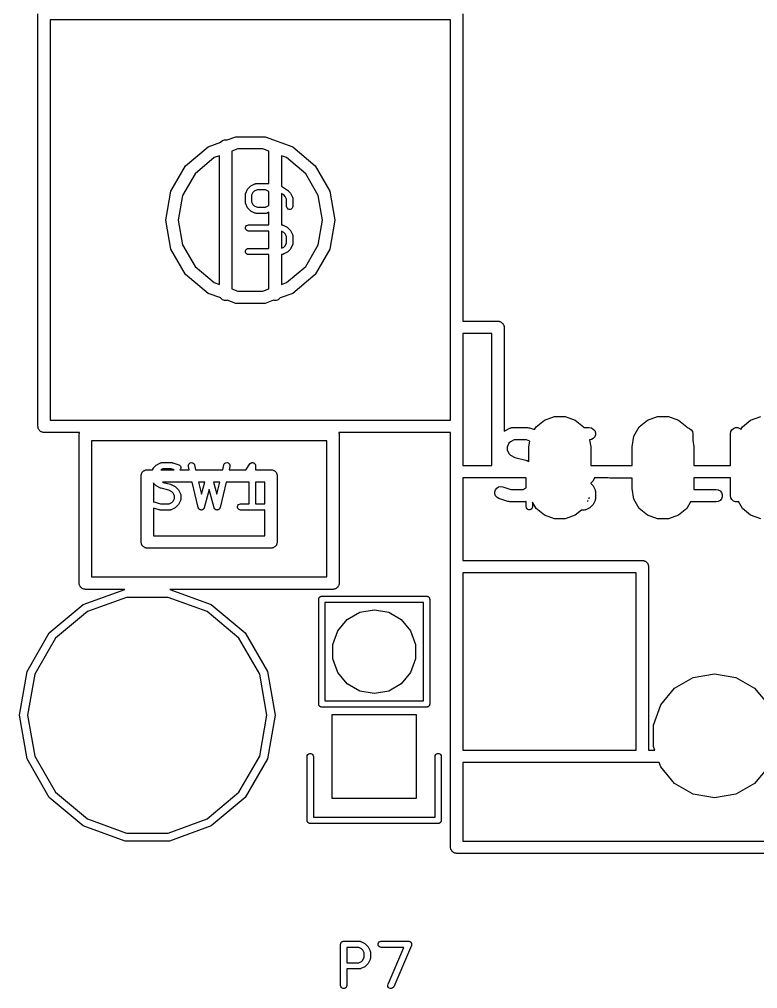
# Model space of a CAD drawing. Extents: x -2.2 to 89.1, y -78.6 to 9.2.
# Drawn here: x -0.1 to 17.79, y -78.63 to -55.14 of the extents above; entities that cross this region are included whole.
import ezdxf

# ---------------------------------------------------------------- set-up
doc = ezdxf.new("R2010")
doc.units = 0
doc.header["$MEASUREMENT"] = 0
doc.layers.add('BLACK', color=7, linetype='CONTINUOUS')

msp = doc.modelspace()

# ---------------------------------------------------------------- linework, layer by layer
at = {"layer": 'Black'}
for p, q in [((0.35, -65), (0.35, -55)), ((0.65, -55.15), (0.65, -64.85)), ((10.35, -55.15), (0.65, -55.15)), ((10.35, -62.6), (10.35, -55.15)), ((10.65, -55), (10.65, -62.45)), ((4.93731, -58.0564), (5.14402, -57.9811)), ((5.14402, -57.9811), (5.85598, -57.9811)), ((5.85598, -57.9811), (6.525, -58.2246)), ((3.92961, -58.6823), (4.475, -58.2246)), ((4.475, -58.2246), (4.7791, -58.114)), ((4.7791, -58.114), (4.78509, -58.1036)), ((4.78509, -58.1036), (4.825, -58.0701)), ((4.825, -58.0701), (4.87395, -58.0523)), ((4.87395, -58.0523), (4.92605, -58.0523)), ((4.92605, -58.0523), (4.93731, -58.0564)), ((6.525, -58.2246), (7.07039, -58.6823)), ((4.625, -58.4845), (4.15942, -58.8751)), ((4.75, -58.439), (4.625, -58.4845)), ((4.75, -61.561), (4.75, -58.439)), ((5.19612, -58.2766), (5.05, -58.3298)), ((5.05, -58.3298), (5.05, -61.6702)), ((5.80388, -58.2766), (5.19612, -58.2766)), ((5.95, -58.3298), (5.80388, -58.2766)), ((5.95, -59.1155), (5.95, -58.3298)), ((6.375, -58.4845), (6.25, -58.439)), ((6.25, -58.439), (6.25, -59.1731)), ((6.84058, -58.8751), (6.375, -58.4845)), ((3.57363, -59.2989), (3.92961, -58.6823)), ((7.07039, -58.6823), (7.42637, -59.2989)), ((4.15942, -58.8751), (3.85554, -59.4015)), ((7.14446, -59.4015), (6.84058, -58.8751)), ((5.44697, -59.2327), (5.49459, -59.1851)), ((5.49459, -59.1851), (5.50442, -59.1782)), ((5.50442, -59.1782), (5.51408, -59.171)), ((5.51408, -59.171), (5.60932, -59.1234)), ((5.60932, -59.1234), (5.61346, -59.1222)), ((5.61346, -59.1222), (5.6172, -59.12)), ((5.6172, -59.12), (5.62586, -59.1185)), ((5.62586, -59.1185), (5.63428, -59.116)), ((5.63428, -59.116), (5.6386, -59.1162)), ((5.6386, -59.1162), (5.64286, -59.1155)), ((5.64286, -59.1155), (5.95, -59.1155)), ((6.25, -59.1731), (6.25589, -59.1757)), ((6.25589, -59.1757), (6.39875, -59.2709)), ((3.45, -60), (3.57363, -59.2989)), ((3.85554, -59.4015), (3.75, -60)), ((5.37738, -59.381), (5.37813, -59.3767)), ((5.37738, -59.5714), (5.37738, -59.381)), ((5.37787, -59.3724), (5.38038, -59.364)), ((5.37813, -59.3767), (5.37787, -59.3724)), ((5.38038, -59.364), (5.3819, -59.3553)), ((5.3819, -59.3553), (5.38407, -59.3516)), ((5.38407, -59.3516), (5.3853, -59.3474)), ((5.3853, -59.3474), (5.43292, -59.2522)), ((5.43292, -59.2522), (5.44008, -59.2425)), ((5.44008, -59.2425), (5.44697, -59.2327)), ((5.56164, -59.3301), (5.52738, -59.3987)), ((5.52738, -59.3987), (5.52738, -59.5537)), ((5.59205, -59.2997), (5.56164, -59.3301)), ((5.66056, -59.2655), (5.59205, -59.2997)), ((5.86325, -59.2655), (5.66056, -59.2655)), ((5.93176, -59.2997), (5.86325, -59.2655)), ((5.95, -59.318), (5.93176, -59.2997)), ((5.95, -59.6344), (5.95, -59.318)), ((6.30936, -59.3916), (6.25, -59.352)), ((6.25, -59.352), (6.25, -60.1155)), ((6.34312, -59.4254), (6.30936, -59.3916)), ((6.37738, -59.4939), (6.34312, -59.4254)), ((6.39875, -59.2709), (6.40411, -59.2761)), ((6.40411, -59.2761), (6.41018, -59.2803)), ((6.41018, -59.2803), (6.45779, -59.3279)), ((6.45779, -59.3279), (6.46468, -59.3378)), ((6.46468, -59.3378), (6.47184, -59.3474)), ((6.47184, -59.3474), (6.51946, -59.4427)), ((7.25, -60), (7.14446, -59.4015)), ((7.42637, -59.2989), (7.55, -60)), ((5.37813, -59.5757), (5.37738, -59.5714)), ((5.37787, -59.58), (5.37813, -59.5757)), ((5.38038, -59.5884), (5.37787, -59.58)), ((5.3819, -59.5971), (5.38038, -59.5884)), ((5.38407, -59.6008), (5.3819, -59.5971)), ((5.3853, -59.605), (5.38407, -59.6008)), ((5.43292, -59.7002), (5.3853, -59.605)), ((5.52738, -59.5537), (5.56164, -59.6222)), ((5.56164, -59.6222), (5.59205, -59.6526)), ((5.59205, -59.6526), (5.66056, -59.6869)), ((5.86325, -59.6869), (5.93176, -59.6526)), ((5.93176, -59.6526), (5.95, -59.6344)), ((6.37738, -59.6667), (6.37738, -59.4939)), ((6.3819, -59.6923), (6.37738, -59.6667)), ((6.51946, -59.4427), (6.52069, -59.4468)), ((6.52069, -59.4468), (6.52286, -59.4505)), ((6.52286, -59.4505), (6.52438, -59.4592)), ((6.52738, -59.6667), (6.52286, -59.6923)), ((6.52438, -59.4592), (6.52689, -59.4676)), ((6.52689, -59.4676), (6.52663, -59.4719)), ((6.52663, -59.4719), (6.52738, -59.4762)), ((6.52738, -59.4762), (6.52738, -59.6667)), ((5.44008, -59.7099), (5.43292, -59.7002)), ((5.44697, -59.7197), (5.44008, -59.7099)), ((5.49459, -59.7673), (5.44697, -59.7197)), ((5.50442, -59.7742), (5.49459, -59.7673)), ((5.51408, -59.7814), (5.50442, -59.7742)), ((5.60932, -59.829), (5.51408, -59.7814)), ((5.61346, -59.8302), (5.60932, -59.829)), ((5.6172, -59.8324), (5.61346, -59.8302)), ((5.62586, -59.8339), (5.6172, -59.8324)), ((5.63428, -59.8364), (5.62586, -59.8339)), ((5.6386, -59.8362), (5.63428, -59.8364)), ((5.64286, -59.8369), (5.6386, -59.8362)), ((5.88095, -59.8369), (5.64286, -59.8369)), ((5.66056, -59.6869), (5.86325, -59.6869)), ((5.88521, -59.8362), (5.88095, -59.8369)), ((5.88953, -59.8364), (5.88521, -59.8362)), ((5.89795, -59.8339), (5.88953, -59.8364)), ((5.9066, -59.8324), (5.89795, -59.8339)), ((5.91035, -59.8302), (5.9066, -59.8324)), ((5.91449, -59.829), (5.91035, -59.8302)), ((5.95, -59.8112), (5.91449, -59.829)), ((5.95, -60.1155), (5.95, -59.8112)), ((6.39493, -59.7149), (6.3819, -59.6923)), ((6.41488, -59.7316), (6.39493, -59.7149)), ((6.43936, -59.7405), (6.41488, -59.7316)), ((6.4654, -59.7405), (6.43936, -59.7405)), ((6.48988, -59.7316), (6.4654, -59.7405)), ((6.50983, -59.7149), (6.48988, -59.7316)), ((6.52286, -59.6923), (6.50983, -59.7149)), ((3.57363, -60.7011), (3.45, -60)), ((3.75, -60), (3.85554, -60.5985)), ((5.38743, -60.153), (5.40417, -60.133)), ((5.40417, -60.133), (5.42673, -60.12)), ((5.42673, -60.12), (5.45238, -60.1155)), ((5.45238, -60.1155), (5.95, -60.1155)), ((6.25, -60.1155), (6.2619, -60.1155)), ((6.2619, -60.1155), (6.26616, -60.1162)), ((6.26616, -60.1162), (6.27048, -60.116)), ((6.27048, -60.116), (6.2789, -60.1185)), ((6.2789, -60.1185), (6.28756, -60.12)), ((6.28756, -60.12), (6.2913, -60.1222)), ((6.2913, -60.1222), (6.29545, -60.1234)), ((6.29545, -60.1234), (6.39068, -60.171)), ((7.14446, -60.5985), (7.25, -60)), ((7.55, -60), (7.42637, -60.7011)), ((5.37852, -60.1775), (5.38743, -60.153)), ((5.37852, -60.2035), (5.37852, -60.1775)), ((5.38743, -60.228), (5.37852, -60.2035)), ((5.40417, -60.2479), (5.38743, -60.228)), ((5.42673, -60.261), (5.40417, -60.2479)), ((5.45238, -60.2655), (5.42673, -60.261)), ((5.95, -60.2655), (5.45238, -60.2655)), ((5.95, -60.6869), (5.95, -60.2655)), ((6.31272, -60.2997), (6.25, -60.2684)), ((6.25, -60.2684), (6.25, -60.684)), ((6.34312, -60.3301), (6.31272, -60.2997)), ((6.37738, -60.3987), (6.34312, -60.3301)), ((6.39068, -60.171), (6.40034, -60.1782)), ((6.40034, -60.1782), (6.41018, -60.1851)), ((6.41018, -60.1851), (6.45779, -60.2327)), ((6.45779, -60.2327), (6.46468, -60.2425)), ((6.46468, -60.2425), (6.47184, -60.2522)), ((6.47184, -60.2522), (6.51946, -60.3474)), ((6.51946, -60.3474), (6.5207, -60.3516)), ((6.5207, -60.3516), (6.52286, -60.3553)), ((6.52286, -60.3553), (6.52438, -60.364)), ((6.52438, -60.364), (6.52689, -60.3724)), ((6.52689, -60.3724), (6.52663, -60.3767)), ((3.85554, -60.5985), (4.15942, -61.1249)), ((6.34312, -60.6222), (6.37738, -60.5537)), ((6.37738, -60.5537), (6.37738, -60.3987)), ((6.51946, -60.605), (6.47184, -60.7002)), ((6.5207, -60.6008), (6.51946, -60.605)), ((6.52286, -60.5971), (6.5207, -60.6008)), ((6.52438, -60.5884), (6.52286, -60.5971)), ((6.52689, -60.58), (6.52438, -60.5884)), ((6.52663, -60.3767), (6.52738, -60.381)), ((6.52738, -60.5714), (6.52663, -60.5757)), ((6.52663, -60.5757), (6.52689, -60.58)), ((6.52738, -60.381), (6.52738, -60.5714)), ((6.84058, -61.1249), (7.14446, -60.5985)), ((3.92961, -61.3177), (3.57363, -60.7011)), ((5.37852, -60.7489), (5.38743, -60.7244)), ((5.37852, -60.7749), (5.37852, -60.7489)), ((5.38743, -60.7994), (5.37852, -60.7749)), ((5.38743, -60.7244), (5.40417, -60.7045)), ((5.40417, -60.8194), (5.38743, -60.7994)), ((5.40417, -60.7045), (5.42673, -60.6914)), ((5.42673, -60.8324), (5.40417, -60.8194)), ((5.42673, -60.6914), (5.45238, -60.6869)), ((5.45238, -60.8369), (5.42673, -60.8324)), ((5.45238, -60.6869), (5.95, -60.6869)), ((5.95, -60.8369), (5.45238, -60.8369)), ((5.95, -61.6702), (5.95, -60.8369)), ((6.25, -60.684), (6.31272, -60.6526)), ((6.2619, -60.8369), (6.25, -60.8369)), ((6.25, -60.8369), (6.25, -61.561)), ((6.26616, -60.8362), (6.2619, -60.8369)), ((6.27048, -60.8364), (6.26616, -60.8362)), ((6.2789, -60.8339), (6.27048, -60.8364)), ((6.28756, -60.8324), (6.2789, -60.8339)), ((6.2913, -60.8302), (6.28756, -60.8324)), ((6.29545, -60.829), (6.2913, -60.8302)), ((6.39068, -60.7814), (6.29545, -60.829)), ((6.31272, -60.6526), (6.34312, -60.6222)), ((6.40034, -60.7742), (6.39068, -60.7814)), ((6.41018, -60.7673), (6.40034, -60.7742)), ((6.45779, -60.7197), (6.41018, -60.7673)), ((6.46468, -60.7099), (6.45779, -60.7197)), ((6.47184, -60.7002), (6.46468, -60.7099)), ((7.42637, -60.7011), (7.07039, -61.3177)), ((4.15942, -61.1249), (4.625, -61.5155)), ((6.375, -61.5155), (6.84058, -61.1249)), ((4.475, -61.7754), (3.92961, -61.3177)), ((4.625, -61.5155), (4.75, -61.561)), ((6.25, -61.561), (6.375, -61.5155)), ((7.07039, -61.3177), (6.525, -61.7754)), ((4.7791, -61.886), (4.475, -61.7754)), ((5.05, -61.6702), (5.19612, -61.7234)), ((5.19612, -61.7234), (5.80388, -61.7234)), ((5.80388, -61.7234), (5.95, -61.6702)), ((6.525, -61.7754), (6.2209, -61.886)), ((4.78509, -61.8964), (4.7791, -61.886)), ((4.825, -61.9299), (4.78509, -61.8964)), ((4.87395, -61.9477), (4.825, -61.9299)), ((4.92605, -61.9477), (4.87395, -61.9477)), ((4.93731, -61.9436), (4.92605, -61.9477)), ((5.14402, -62.0189), (4.93731, -61.9436)), ((6.06269, -61.9436), (5.85598, -62.0189)), ((6.07395, -61.9477), (6.06269, -61.9436)), ((6.12605, -61.9477), (6.07395, -61.9477)), ((6.175, -61.9299), (6.12605, -61.9477)), ((6.21491, -61.8964), (6.175, -61.9299)), ((6.2209, -61.886), (6.21491, -61.8964)), ((5.85598, -62.0189), (5.14402, -62.0189)), ((10.65, -62.45), (11.5, -62.45)), ((11.5, -62.45), (11.5129, -62.4523)), ((11.5129, -62.4523), (11.526, -62.4523)), ((11.526, -62.4523), (11.5384, -62.4568)), ((11.5384, -62.4568), (11.5513, -62.459)), ((11.5513, -62.459), (11.5627, -62.4656)), ((11.5627, -62.4656), (11.575, -62.4701)), ((11.575, -62.4701), (11.5851, -62.4785)), ((11.5851, -62.4785), (11.5964, -62.4851)), ((11.5964, -62.4851), (11.6049, -62.4951)), ((10.35, -64.85), (10.35, -62.6)), ((11.6049, -62.4951), (11.6149, -62.5036)), ((11.6149, -62.5036), (11.6215, -62.5149)), ((11.6215, -62.5149), (11.6299, -62.525)), ((11.6299, -62.525), (11.6344, -62.5373)), ((11.6344, -62.5373), (11.641, -62.5487)), ((11.641, -62.5487), (11.6432, -62.5616)), ((11.6432, -62.5616), (11.6477, -62.574)), ((11.6477, -62.574), (11.6477, -62.5871)), ((11.6477, -62.5871), (11.65, -62.6)), ((11.65, -62.6), (11.65, -65.1144)), ((10.65, -62.75), (10.65, -65.95)), ((11.35, -62.75), (10.65, -62.75)), ((11.35, -65.95), (11.35, -62.75)), ((12.625, -64.8457), (12.8698, -64.7566)), ((12.8698, -64.7566), (13.1302, -64.7566)), ((13.1302, -64.7566), (13.375, -64.8457)), ((15.125, -64.8457), (15.3698, -64.7566)), ((15.3698, -64.7566), (15.6302, -64.7566)), ((15.6302, -64.7566), (15.875, -64.8457)), ((17.625, -64.8457), (17.8698, -64.7566)), ((0.35228, -65.0129), (0.35, -65)), ((0.35228, -65.026), (0.35228, -65.0129)), ((0.35677, -65.0384), (0.35228, -65.026)), ((0.35905, -65.0513), (0.35677, -65.0384)), ((0.36561, -65.0627), (0.35905, -65.0513)), ((0.3701, -65.075), (0.36561, -65.0627)), ((0.65, -64.85), (10.35, -64.85)), ((11.65, -65.1144), (11.7901, -65.0444)), ((11.7901, -65.0444), (11.7983, -65.0419)), ((11.7983, -65.0419), (11.8058, -65.0376)), ((11.8058, -65.0376), (11.8232, -65.0346)), ((11.8232, -65.0346), (11.84, -65.0296)), ((11.84, -65.0296), (11.8486, -65.0301)), ((11.8486, -65.0301), (11.8571, -65.0286)), ((11.8571, -65.0286), (12.2143, -65.0286)), ((12.2143, -65.0286), (12.238, -65.0327)), ((12.238, -65.0327), (12.2617, -65.0363)), ((12.2617, -65.0363), (12.3878, -65.0783)), ((12.3878, -65.0783), (12.4255, -65.0131)), ((12.4255, -65.0131), (12.625, -64.8457)), ((13.375, -64.8457), (13.5745, -65.0131)), ((13.5745, -65.0131), (13.5834, -65.0286)), ((13.5834, -65.0286), (13.7143, -65.0286)), ((13.7143, -65.0286), (13.7656, -65.0376)), ((13.7656, -65.0376), (13.8107, -65.0637)), ((13.8107, -65.0637), (13.8442, -65.1036)), ((14.7952, -65.2387), (14.9255, -65.0131)), ((14.9255, -65.0131), (15.125, -64.8457)), ((15.875, -64.8457), (16.0745, -65.0131)), ((16.0745, -65.0131), (16.0848, -65.0309)), ((16.0848, -65.0309), (16.0975, -65.0309)), ((16.0975, -65.0309), (16.1464, -65.0487)), ((16.1464, -65.0487), (16.1863, -65.0822)), ((17.1708, -65.0822), (17.2107, -65.0487)), ((17.2107, -65.0487), (17.2597, -65.0309)), ((17.2597, -65.0309), (17.3118, -65.0309)), ((17.3118, -65.0309), (17.3607, -65.0487)), ((17.3607, -65.0487), (17.3905, -65.0737)), ((17.3905, -65.0737), (17.4255, -65.0131)), ((17.4255, -65.0131), (17.625, -64.8457)), ((0.37853, -65.0851), (0.3701, -65.075)), ((0.38509, -65.0964), (0.37853, -65.0851)), ((0.39515, -65.1049), (0.38509, -65.0964)), ((0.40358, -65.1149), (0.39515, -65.1049)), ((0.41495, -65.1215), (0.40358, -65.1149)), ((0.425, -65.1299), (0.41495, -65.1215)), ((0.43733, -65.1344), (0.425, -65.1299)), ((0.4487, -65.141), (0.43733, -65.1344)), ((0.46162, -65.1432), (0.4487, -65.141)), ((0.47395, -65.1477), (0.46162, -65.1432)), ((0.48707, -65.1477), (0.47395, -65.1477)), ((0.5, -65.15), (0.48707, -65.1477)), ((1.35882, -65.15), (0.5, -65.15)), ((1.35, -65.2), (1.35228, -65.1871)), ((1.35, -68.8), (1.35, -65.2)), ((1.35228, -65.174), (1.35677, -65.1616)), ((1.35228, -65.1871), (1.35228, -65.174)), ((1.35677, -65.1616), (1.35882, -65.15)), ((10.35, -65.15), (7.64118, -65.15)), ((7.64118, -65.15), (7.64323, -65.1616)), ((7.64323, -65.1616), (7.64772, -65.174)), ((7.64772, -65.174), (7.64772, -65.1871)), ((7.64772, -65.1871), (7.65, -65.2)), ((7.65, -65.2), (7.65, -68.8)), ((10.35, -75.2), (10.35, -65.15)), ((13.8107, -65.2935), (13.7656, -65.3195)), ((13.8442, -65.2536), (13.8107, -65.2935)), ((13.8442, -65.1036), (13.862, -65.1525)), ((13.862, -65.2046), (13.8442, -65.2536)), ((13.862, -65.1525), (13.862, -65.2046)), ((14.75, -65.4952), (14.7952, -65.2387)), ((16.1863, -65.0822), (16.2124, -65.1273)), ((16.2124, -65.1273), (16.2214, -65.1786)), ((16.2214, -65.1786), (16.2214, -65.3332)), ((17.1357, -65.1786), (17.1448, -65.1273)), ((17.1357, -65.95), (17.1357, -65.1786)), ((17.1448, -65.1273), (17.1708, -65.0822)), ((1.65, -65.35), (1.65, -68.65)), ((7.35, -65.35), (1.65, -65.35)), ((7.35, -68.65), (7.35, -65.35)), ((11.7661, -65.4103), (11.7214, -65.4997)), ((11.7214, -65.4997), (11.7214, -65.5717)), ((11.8031, -65.3733), (11.7661, -65.4103)), ((11.8926, -65.3286), (11.8031, -65.3733)), ((12.1899, -65.3286), (11.8926, -65.3286)), ((12.2744, -65.3567), (12.1899, -65.3286)), ((12.25, -65.4952), (12.2744, -65.3567)), ((12.25, -65.8502), (12.25, -65.4952)), ((13.7656, -65.3195), (13.7204, -65.3275)), ((13.7204, -65.3275), (13.75, -65.4952)), ((13.75, -65.4952), (13.75, -65.95)), ((14.75, -65.95), (14.75, -65.4952)), ((16.2214, -65.3332), (16.25, -65.4952)), ((16.25, -65.4952), (16.25, -65.95)), ((11.7214, -65.5717), (11.7661, -65.6611)), ((11.7661, -65.6611), (11.8031, -65.6982)), ((11.8031, -65.6982), (11.9095, -65.7513)), ((11.9095, -65.7513), (12.1792, -65.8188)), ((3.1472, -66.0141), (3.15437, -66.0044)), ((3.15437, -66.0044), (3.16125, -65.9946)), ((3.16125, -65.9946), (3.20887, -65.947)), ((3.20887, -65.947), (3.21871, -65.9401)), ((3.21871, -65.9401), (3.22836, -65.9329)), ((3.22836, -65.9329), (3.3236, -65.8853)), ((3.3236, -65.8853), (3.32775, -65.8841)), ((3.32775, -65.8841), (3.33149, -65.8819)), ((3.33149, -65.8819), (3.34015, -65.8804)), ((3.34015, -65.8804), (3.34857, -65.8779)), ((3.34857, -65.8779), (3.35288, -65.8781)), ((3.35288, -65.8781), (3.35714, -65.8774)), ((3.35714, -65.8774), (3.59524, -65.8774)), ((3.59524, -65.8774), (3.60708, -65.8795)), ((3.60708, -65.8795), (3.61896, -65.8812)), ((3.61896, -65.8812), (3.76181, -65.9288)), ((3.76181, -65.9288), (3.78472, -65.9413)), ((3.78472, -65.9413), (3.802, -65.9607)), ((3.802, -65.9607), (3.81157, -65.985)), ((3.81157, -65.985), (3.81228, -66.011)), ((3.99693, -65.9437), (4.00437, -65.9188)), ((3.99847, -65.9698), (3.99693, -65.9437)), ((4.01757, -66.05), (3.99847, -65.9698)), ((4.00437, -65.9188), (4.0199, -65.8979)), ((4.0199, -65.8979), (4.04165, -65.8835)), ((4.04165, -65.8835), (4.06699, -65.8775)), ((4.06699, -65.8775), (4.09286, -65.8805)), ((4.09286, -65.8805), (4.11615, -65.8922)), ((4.11615, -65.8922), (4.13405, -65.9111)), ((4.13405, -65.9111), (4.14439, -65.935)), ((4.14439, -65.935), (4.17177, -66.05)), ((4.82823, -66.05), (4.85561, -65.935)), ((4.85561, -65.935), (4.86595, -65.9111)), ((4.86595, -65.9111), (4.88385, -65.8922)), ((4.88385, -65.8922), (4.90714, -65.8805)), ((4.90714, -65.8805), (4.93301, -65.8775)), ((4.93301, -65.8775), (4.95835, -65.8835)), ((4.95835, -65.8835), (4.9801, -65.8979)), ((4.9801, -65.8979), (4.99563, -65.9188)), ((5.00153, -65.9698), (4.98243, -66.05)), ((4.99563, -65.9188), (5.00307, -65.9437)), ((5.00307, -65.9437), (5.00153, -65.9698)), ((5.3941, -66.0475), (5.48522, -65.9108)), ((5.48522, -65.9108), (5.48809, -65.9078)), ((5.48809, -65.9078), (5.49017, -65.9042)), ((5.49017, -65.9042), (5.49702, -65.8984)), ((5.49702, -65.8984), (5.50321, -65.8919)), ((5.50321, -65.8919), (5.50694, -65.8901)), ((5.50694, -65.8901), (5.51012, -65.8874)), ((5.51012, -65.8874), (5.51853, -65.8844)), ((5.51853, -65.8844), (5.52656, -65.8804)), ((5.52656, -65.8804), (5.53069, -65.8799)), ((5.53069, -65.8799), (5.53459, -65.8785)), ((5.53459, -65.8785), (5.54355, -65.8785)), ((5.54355, -65.8785), (5.55245, -65.8775)), ((5.55245, -65.8775), (5.55649, -65.8785)), ((5.55649, -65.8785), (5.56064, -65.8785)), ((5.56064, -65.8785), (5.56905, -65.8816)), ((5.56905, -65.8816), (5.57775, -65.8837)), ((5.57775, -65.8837), (5.58121, -65.886)), ((5.58121, -65.886), (5.58512, -65.8874)), ((5.58512, -65.8874), (5.59197, -65.8932)), ((5.59197, -65.8932), (5.59943, -65.8981)), ((5.59943, -65.8981), (5.60189, -65.9015)), ((5.60189, -65.9015), (5.60507, -65.9042)), ((5.60507, -65.9042), (5.60955, -65.9119)), ((5.60955, -65.9119), (5.61485, -65.9191)), ((5.61485, -65.9191), (5.61602, -65.9231)), ((5.61602, -65.9231), (5.6181, -65.9267)), ((5.6181, -65.9267), (5.61965, -65.9355)), ((5.61965, -65.9355), (5.62216, -65.9441)), ((5.62216, -65.9441), (5.6219, -65.9483)), ((5.6219, -65.9483), (5.62262, -65.9524)), ((5.62262, -65.9524), (5.62262, -66.05)), ((10.65, -65.95), (11.35, -65.95)), ((12.1792, -65.8188), (12.1942, -65.8254)), ((12.1942, -65.8254), (12.2099, -65.8301)), ((12.2099, -65.8301), (12.25, -65.8502)), ((13.75, -65.95), (14.75, -65.95)), ((16.25, -65.95), (17.1357, -65.95)), ((2.85, -66.2), (2.85228, -66.1871)), ((2.85, -67.8), (2.85, -66.2)), ((2.85228, -66.174), (2.85677, -66.1616)), ((2.85228, -66.1871), (2.85228, -66.174)), ((2.85677, -66.1616), (2.85905, -66.1487)), ((2.85905, -66.1487), (2.86561, -66.1373)), ((2.86561, -66.1373), (2.8701, -66.125)), ((2.8701, -66.125), (2.87853, -66.1149)), ((2.87853, -66.1149), (2.88509, -66.1036)), ((2.88509, -66.1036), (2.89515, -66.0951)), ((2.89515, -66.0951), (2.90358, -66.0851)), ((2.90358, -66.0851), (2.91495, -66.0785)), ((2.91495, -66.0785), (2.925, -66.0701)), ((2.925, -66.0701), (2.93733, -66.0656)), ((2.93733, -66.0656), (2.9487, -66.059)), ((2.9487, -66.059), (2.96162, -66.0568)), ((2.96162, -66.0568), (2.97395, -66.0523)), ((2.97395, -66.0523), (2.98707, -66.0523)), ((2.98707, -66.0523), (3, -66.05)), ((3, -66.05), (3.12924, -66.05)), ((3.12924, -66.05), (3.1472, -66.0141)), ((3.37485, -66.0274), (3.32961, -66.05)), ((3.32961, -66.05), (3.65092, -66.05)), ((3.58307, -66.0274), (3.37485, -66.0274)), ((3.65092, -66.05), (3.58307, -66.0274)), ((3.80405, -66.0357), (3.79271, -66.05)), ((3.79271, -66.05), (4.01757, -66.05)), ((3.81228, -66.011), (3.80405, -66.0357)), ((4.17177, -66.05), (4.82823, -66.05)), ((4.98243, -66.05), (5.39155, -66.05)), ((5.39155, -66.05), (5.3941, -66.0475)), ((5.62262, -66.05), (6, -66.05)), ((6, -66.05), (6.01293, -66.0523)), ((6.01293, -66.0523), (6.02605, -66.0523)), ((6.02605, -66.0523), (6.03838, -66.0568)), ((6.03838, -66.0568), (6.0513, -66.059)), ((6.0513, -66.059), (6.06267, -66.0656)), ((6.06267, -66.0656), (6.075, -66.0701)), ((6.075, -66.0701), (6.08505, -66.0785)), ((6.08505, -66.0785), (6.09642, -66.0851)), ((6.09642, -66.0851), (6.10485, -66.0951)), ((6.10485, -66.0951), (6.11491, -66.1036)), ((6.11491, -66.1036), (6.12147, -66.1149)), ((6.12147, -66.1149), (6.1299, -66.125)), ((6.1299, -66.125), (6.13439, -66.1373)), ((6.13439, -66.1373), (6.14095, -66.1487)), ((6.14095, -66.1487), (6.14323, -66.1616)), ((6.14323, -66.1616), (6.14772, -66.174)), ((6.14772, -66.174), (6.14772, -66.1871)), ((6.14772, -66.1871), (6.15, -66.2)), ((6.15, -66.2), (6.15, -67.8)), ((3.15437, -66.3765), (3.15, -66.3706)), ((3.15, -66.3706), (3.15, -66.8328)), ((3.16125, -66.3864), (3.15437, -66.3765)), ((3.20887, -66.434), (3.16125, -66.3864)), ((3.21871, -66.4409), (3.20887, -66.434)), ((3.22836, -66.448), (3.21871, -66.4409)), ((3.3236, -66.4957), (3.22836, -66.448)), ((4.089, -66.35), (3.36771, -66.35)), ((3.36771, -66.35), (3.38332, -66.3578)), ((3.38332, -66.3578), (3.56581, -66.4034)), ((3.56581, -66.4034), (3.5733, -66.4068)), ((3.5733, -66.4068), (3.58116, -66.4091)), ((3.58116, -66.4091), (3.6764, -66.4567)), ((3.6764, -66.4567), (3.68606, -66.4639)), ((3.68606, -66.4639), (3.69589, -66.4708)), ((3.69589, -66.4708), (3.74351, -66.5184)), ((4.23656, -66.9698), (4.089, -66.35)), ((4.2432, -66.35), (4.31364, -66.6459)), ((4.39254, -66.35), (4.2432, -66.35)), ((4.31364, -66.6459), (4.39254, -66.35)), ((4.60746, -66.35), (4.68636, -66.6459)), ((4.7568, -66.35), (4.60746, -66.35)), ((4.68636, -66.6459), (4.7568, -66.35)), ((4.911, -66.35), (4.76344, -66.9698)), ((5.47262, -66.35), (4.911, -66.35)), ((5.47262, -66.8774), (5.47262, -66.35)), ((5.62262, -66.35), (5.62262, -66.8774)), ((5.85, -66.35), (5.62262, -66.35)), ((5.85, -66.8803), (5.85, -66.35)), ((12.1869, -66.25), (10.65, -66.25)), ((10.65, -66.25), (10.65, -68.25)), ((11.4719, -66.4949), (11.5163, -66.4676)), ((11.5163, -66.4676), (11.5673, -66.4572)), ((11.5673, -66.4572), (11.6189, -66.4648)), ((11.6189, -66.4648), (11.8101, -66.5286)), ((12.1869, -66.4888), (12.1869, -66.25)), ((13.7911, -66.3387), (13.75, -66.3799)), ((13.75, -66.3799), (13.75, -66.382)), ((13.75, -66.382), (13.7911, -66.4232)), ((13.798, -66.3289), (13.7911, -66.3387)), ((13.7911, -66.4232), (13.798, -66.433)), ((13.8052, -66.3193), (13.798, -66.3289)), ((13.798, -66.433), (13.8052, -66.4426)), ((13.8398, -66.25), (13.8052, -66.3193)), ((13.8052, -66.4426), (13.8528, -66.5379)), ((14.1738, -66.25), (13.8398, -66.25)), ((14.2143, -66.2571), (14.1738, -66.25)), ((14.75, -66.2571), (14.2143, -66.2571)), ((14.75, -66.5048), (14.75, -66.2571)), ((17.1357, -66.25), (16.25, -66.25)), ((16.25, -66.25), (16.25, -66.5048)), ((17.1357, -66.6786), (17.1357, -66.25)), ((3.33146, -66.498), (3.3236, -66.4957)), ((3.33895, -66.5013), (3.33146, -66.498)), ((3.52144, -66.547), (3.33895, -66.5013)), ((3.59843, -66.5854), (3.52144, -66.547)), ((3.62884, -66.6159), (3.59843, -66.5854)), ((3.6631, -66.6844), (3.62884, -66.6159)), ((3.6631, -66.7442), (3.6631, -66.6844)), ((3.74351, -66.5184), (3.75039, -66.5282)), ((3.75039, -66.5282), (3.75756, -66.5379)), ((3.75756, -66.5379), (3.80518, -66.6331)), ((3.80518, -66.6331), (3.80641, -66.6373)), ((3.80641, -66.6373), (3.80857, -66.641)), ((3.80857, -66.641), (3.8101, -66.6497)), ((3.8101, -66.6497), (3.8126, -66.6581)), ((3.8126, -66.6581), (3.81234, -66.6624)), ((3.81234, -66.6624), (3.8131, -66.6667)), ((3.8131, -66.6667), (3.8131, -66.7619)), ((4.5, -66.5292), (4.38199, -66.9717)), ((4.61801, -66.9717), (4.5, -66.5292)), ((11.4231, -66.5851), (11.4395, -66.5357)), ((11.4245, -66.6372), (11.4231, -66.5851)), ((11.4436, -66.6857), (11.4245, -66.6372)), ((11.4395, -66.5357), (11.4719, -66.4949)), ((11.4782, -66.7246), (11.4436, -66.6857)), ((11.8101, -66.5286), (12.1074, -66.5286)), ((12.1074, -66.5286), (12.1869, -66.4888)), ((13.8528, -66.5379), (13.854, -66.542)), ((13.854, -66.542), (13.8562, -66.5458)), ((13.8562, -66.5458), (13.8577, -66.5544)), ((13.8577, -66.5544), (13.8602, -66.5629)), ((13.8602, -66.5629), (13.86, -66.5672)), ((13.86, -66.5672), (13.8607, -66.5714)), ((13.8607, -66.5714), (13.8607, -66.7619)), ((14.7952, -66.7613), (14.75, -66.5048)), ((16.25, -66.5048), (16.2458, -66.5286)), ((16.2458, -66.5286), (16.7857, -66.5286)), ((16.7857, -66.5286), (16.837, -66.5376)), ((16.837, -66.5376), (16.8821, -66.5637)), ((16.8821, -66.5637), (16.9156, -66.6036)), ((16.9156, -66.6036), (16.9334, -66.6525)), ((16.9334, -66.7046), (16.9156, -66.7536)), ((16.9334, -66.6525), (16.9334, -66.7046)), ((17.1448, -66.7299), (17.1357, -66.6786)), ((3.15, -66.8328), (3.16462, -66.8298)), ((3.16462, -66.8298), (3.19038, -66.8336)), ((3.19038, -66.8336), (3.32169, -66.8774)), ((3.32169, -66.8774), (3.52991, -66.8774)), ((3.52991, -66.8774), (3.59843, -66.8431)), ((3.59843, -66.8431), (3.62884, -66.8127)), ((3.62884, -66.8127), (3.6631, -66.7442)), ((3.74351, -66.9102), (3.69589, -66.9578)), ((3.75039, -66.9003), (3.74351, -66.9102)), ((3.75756, -66.8907), (3.75039, -66.9003)), ((3.80518, -66.7954), (3.75756, -66.8907)), ((3.80641, -66.7913), (3.80518, -66.7954)), ((3.80857, -66.7876), (3.80641, -66.7913)), ((3.8101, -66.7789), (3.80857, -66.7876)), ((3.8126, -66.7705), (3.8101, -66.7789)), ((3.8131, -66.7619), (3.81234, -66.7662)), ((3.81234, -66.7662), (3.8126, -66.7705)), ((5.18804, -66.9394), (5.19695, -66.9149)), ((5.18804, -66.9654), (5.18804, -66.9394)), ((5.19695, -66.9149), (5.2137, -66.8949)), ((5.2137, -66.8949), (5.23625, -66.8819)), ((5.23625, -66.8819), (5.2619, -66.8774)), ((5.2619, -66.8774), (5.47262, -66.8774)), ((5.62262, -66.8774), (5.83333, -66.8774)), ((5.83333, -66.8774), (5.85, -66.8803)), ((11.524, -66.7494), (11.4782, -66.7246)), ((11.7383, -66.8209), (11.524, -66.7494)), ((11.7621, -66.8244), (11.7383, -66.8209)), ((11.7857, -66.8286), (11.7621, -66.8244)), ((12.1429, -66.8286), (11.7857, -66.8286)), ((12.1514, -66.8271), (12.1429, -66.8286)), ((12.16, -66.8276), (12.1514, -66.8271)), ((12.1769, -66.8226), (12.16, -66.8276)), ((12.1869, -66.8208), (12.1769, -66.8226)), ((12.1869, -66.9524), (12.1869, -66.8208)), ((12.4255, -66.9869), (12.3369, -66.8335)), ((12.3369, -66.8335), (12.3369, -66.9524)), ((13.6854, -66.7949), (13.6732, -66.816)), ((13.6732, -66.816), (13.6765, -66.8127)), ((13.6765, -66.8127), (13.6854, -66.7949)), ((13.7107, -66.7276), (13.7062, -66.7533)), ((13.7062, -66.7533), (13.7107, -66.7442)), ((13.7107, -66.7442), (13.7107, -66.7276)), ((13.7911, -66.9102), (13.7435, -66.9578)), ((13.798, -66.9003), (13.7911, -66.9102)), ((13.8052, -66.8907), (13.798, -66.9003)), ((13.8528, -66.7954), (13.8052, -66.8907)), ((13.854, -66.7913), (13.8528, -66.7954)), ((13.8562, -66.7876), (13.854, -66.7913)), ((13.8577, -66.7789), (13.8562, -66.7876)), ((13.8602, -66.7705), (13.8577, -66.7789)), ((13.8607, -66.7619), (13.86, -66.7662)), ((13.86, -66.7662), (13.8602, -66.7705)), ((14.9255, -66.9869), (14.7952, -66.7613)), ((16.1659, -66.8286), (16.0745, -66.9869)), ((16.7857, -66.8286), (16.1659, -66.8286)), ((16.837, -66.8195), (16.7857, -66.8286)), ((16.8821, -66.7935), (16.837, -66.8195)), ((16.9156, -66.7536), (16.8821, -66.7935)), ((17.1708, -66.775), (17.1448, -66.7299)), ((17.2107, -66.8085), (17.1708, -66.775)), ((17.2597, -66.8263), (17.2107, -66.8085)), ((17.3118, -66.8263), (17.2597, -66.8263)), ((17.3291, -66.82), (17.3118, -66.8263)), ((17.4255, -66.9869), (17.3291, -66.82)), ((3.28581, -67.0235), (3.15, -66.9783)), ((3.15, -66.9783), (3.15, -67.65)), ((3.29769, -67.0253), (3.28581, -67.0235)), ((3.30952, -67.0274), (3.29769, -67.0253)), ((3.54762, -67.0274), (3.30952, -67.0274)), ((3.55188, -67.0266), (3.54762, -67.0274)), ((3.55619, -67.0269), (3.55188, -67.0266)), ((3.56461, -67.0244), (3.55619, -67.0269)), ((3.57327, -67.0229), (3.56461, -67.0244)), ((3.57702, -67.0207), (3.57327, -67.0229)), ((3.58116, -67.0195), (3.57702, -67.0207)), ((3.6764, -66.9718), (3.58116, -67.0195)), ((3.68606, -66.9647), (3.6764, -66.9718)), ((3.69589, -66.9578), (3.68606, -66.9647)), ((4.2396, -66.9768), (4.23656, -66.9698)), ((4.24159, -66.9842), (4.2396, -66.9768)), ((4.24473, -66.9886), (4.24159, -66.9842)), ((4.2469, -66.9937), (4.24473, -66.9886)), ((4.25216, -66.9992), (4.2469, -66.9937)), ((4.25655, -67.0055), (4.25216, -66.9992)), ((4.26104, -67.0086), (4.25655, -67.0055)), ((4.2648, -67.0126), (4.26104, -67.0086)), ((4.27163, -67.016), (4.2648, -67.0126)), ((4.27791, -67.0204), (4.27163, -67.016)), ((4.2832, -67.0218), (4.27791, -67.0204)), ((4.28809, -67.0243), (4.2832, -67.0218)), ((4.29569, -67.0251), (4.28809, -67.0243)), ((4.30308, -67.0271), (4.29569, -67.0251)), ((4.30853, -67.0266), (4.30308, -67.0271)), ((4.31396, -67.0272), (4.30853, -67.0266)), ((4.32141, -67.0255), (4.31396, -67.0272)), ((4.32902, -67.0248), (4.32141, -67.0255)), ((4.33397, -67.0225), (4.32902, -67.0248)), ((4.3393, -67.0212), (4.33397, -67.0225)), ((4.34569, -67.017), (4.3393, -67.0212)), ((4.35262, -67.0138), (4.34569, -67.017)), ((4.35648, -67.0099), (4.35262, -67.0138)), ((4.36105, -67.0069), (4.35648, -67.0099)), ((4.36561, -67.0007), (4.36105, -67.0069)), ((4.37101, -66.9953), (4.36561, -67.0007)), ((4.37332, -66.9904), (4.37101, -66.9953)), ((4.37658, -66.986), (4.37332, -66.9904)), ((4.37877, -66.9786), (4.37658, -66.986)), ((4.38199, -66.9717), (4.37877, -66.9786)), ((4.62123, -66.9786), (4.61801, -66.9717)), ((4.62342, -66.986), (4.62123, -66.9786)), ((4.62668, -66.9904), (4.62342, -66.986)), ((4.62899, -66.9953), (4.62668, -66.9904)), ((4.63439, -67.0007), (4.62899, -66.9953)), ((4.63895, -67.0069), (4.63439, -67.0007)), ((4.64352, -67.0099), (4.63895, -67.0069)), ((4.64739, -67.0138), (4.64352, -67.0099)), ((4.65431, -67.017), (4.64739, -67.0138)), ((4.6607, -67.0212), (4.65431, -67.017)), ((4.66602, -67.0225), (4.6607, -67.0212)), ((4.67098, -67.0248), (4.66602, -67.0225)), ((4.6786, -67.0255), (4.67098, -67.0248)), ((4.68604, -67.0272), (4.6786, -67.0255)), ((4.69147, -67.0266), (4.68604, -67.0272)), ((4.69692, -67.0271), (4.69147, -67.0266)), ((4.70432, -67.0251), (4.69692, -67.0271)), ((4.71191, -67.0243), (4.70432, -67.0251)), ((4.7168, -67.0218), (4.71191, -67.0243)), ((4.72209, -67.0204), (4.7168, -67.0218)), ((4.72837, -67.016), (4.72209, -67.0204)), ((4.7352, -67.0126), (4.72837, -67.016)), ((4.73895, -67.0086), (4.7352, -67.0126)), ((4.74345, -67.0055), (4.73895, -67.0086)), ((4.74784, -66.9992), (4.74345, -67.0055)), ((4.7531, -66.9937), (4.74784, -66.9992)), ((4.75527, -66.9886), (4.7531, -66.9937)), ((4.75841, -66.9842), (4.75527, -66.9886)), ((4.7604, -66.9768), (4.75841, -66.9842)), ((4.76344, -66.9698), (4.7604, -66.9768)), ((5.19695, -66.9899), (5.18804, -66.9654)), ((5.2137, -67.0098), (5.19695, -66.9899)), ((5.23625, -67.0229), (5.2137, -67.0098)), ((5.2619, -67.0274), (5.23625, -67.0229)), ((5.83333, -67.0274), (5.2619, -67.0274)), ((5.85, -67.0244), (5.83333, -67.0274)), ((5.85, -67.65), (5.85, -67.0244)), ((12.1914, -66.978), (12.1869, -66.9524)), ((12.2045, -67.0006), (12.1914, -66.978)), ((12.2244, -67.0173), (12.2045, -67.0006)), ((12.2489, -67.0262), (12.2244, -67.0173)), ((12.2749, -67.0262), (12.2489, -67.0262)), ((12.2994, -67.0173), (12.2749, -67.0262)), ((12.3194, -67.0006), (12.2994, -67.0173)), ((12.3324, -66.978), (12.3194, -67.0006)), ((12.3369, -66.9524), (12.3324, -66.978)), ((12.625, -67.1543), (12.4255, -66.9869)), ((12.8698, -67.2434), (12.625, -67.1543)), ((13.375, -67.1543), (13.1302, -67.2434)), ((13.5262, -67.0274), (13.375, -67.1543)), ((13.5952, -67.0274), (13.5262, -67.0274)), ((13.5995, -67.0266), (13.5952, -67.0274)), ((13.6038, -67.0269), (13.5995, -67.0266)), ((13.6122, -67.0244), (13.6038, -67.0269)), ((13.6209, -67.0229), (13.6122, -67.0244)), ((13.6246, -67.0207), (13.6209, -67.0229)), ((13.6288, -67.0195), (13.6246, -67.0207)), ((13.724, -66.9718), (13.6288, -67.0195)), ((13.7337, -66.9647), (13.724, -66.9718)), ((13.7435, -66.9578), (13.7337, -66.9647)), ((15.125, -67.1543), (14.9255, -66.9869)), ((15.3698, -67.2434), (15.125, -67.1543)), ((15.875, -67.1543), (15.6302, -67.2434)), ((16.0745, -66.9869), (15.875, -67.1543)), ((17.625, -67.1543), (17.4255, -66.9869)), ((17.8698, -67.2434), (17.625, -67.1543)), ((13.1302, -67.2434), (12.8698, -67.2434)), ((15.6302, -67.2434), (15.3698, -67.2434)), ((3.15, -67.65), (5.85, -67.65)), ((2.85228, -67.8129), (2.85, -67.8)), ((2.85228, -67.826), (2.85228, -67.8129)), ((2.85677, -67.8384), (2.85228, -67.826)), ((2.85905, -67.8513), (2.85677, -67.8384)), ((2.86561, -67.8627), (2.85905, -67.8513)), ((2.8701, -67.875), (2.86561, -67.8627)), ((2.87853, -67.8851), (2.8701, -67.875)), ((2.88509, -67.8964), (2.87853, -67.8851)), ((6.12147, -67.8851), (6.11491, -67.8964)), ((6.1299, -67.875), (6.12147, -67.8851)), ((6.13439, -67.8627), (6.1299, -67.875)), ((6.14095, -67.8513), (6.13439, -67.8627)), ((6.14323, -67.8384), (6.14095, -67.8513)), ((6.14772, -67.826), (6.14323, -67.8384)), ((6.15, -67.8), (6.14772, -67.8129)), ((6.14772, -67.8129), (6.14772, -67.826)), ((2.89515, -67.9049), (2.88509, -67.8964)), ((2.90358, -67.9149), (2.89515, -67.9049)), ((2.91495, -67.9215), (2.90358, -67.9149)), ((2.925, -67.9299), (2.91495, -67.9215)), ((2.93733, -67.9344), (2.925, -67.9299)), ((2.9487, -67.941), (2.93733, -67.9344)), ((2.96162, -67.9432), (2.9487, -67.941)), ((2.97395, -67.9477), (2.96162, -67.9432)), ((2.98707, -67.9477), (2.97395, -67.9477)), ((3, -67.95), (2.98707, -67.9477)), ((6, -67.95), (3, -67.95)), ((6.01293, -67.9477), (6, -67.95)), ((6.02605, -67.9477), (6.01293, -67.9477)), ((6.03838, -67.9432), (6.02605, -67.9477)), ((6.0513, -67.941), (6.03838, -67.9432)), ((6.06267, -67.9344), (6.0513, -67.941)), ((6.075, -67.9299), (6.06267, -67.9344)), ((6.08505, -67.9215), (6.075, -67.9299)), ((6.09642, -67.9149), (6.08505, -67.9215)), ((6.10485, -67.9049), (6.09642, -67.9149)), ((6.11491, -67.8964), (6.10485, -67.9049)), ((10.65, -68.25), (15, -68.25)), ((15, -68.25), (15.0129, -68.2523)), ((15.0129, -68.2523), (15.026, -68.2523)), ((15.026, -68.2523), (15.0384, -68.2568)), ((15.0384, -68.2568), (15.0513, -68.259)), ((15.0513, -68.259), (15.0627, -68.2656)), ((15.0627, -68.2656), (15.075, -68.2701)), ((15.075, -68.2701), (15.0851, -68.2785)), ((15.0851, -68.2785), (15.0964, -68.2851)), ((15.0964, -68.2851), (15.1049, -68.2951)), ((15.1049, -68.2951), (15.1149, -68.3036)), ((15.1149, -68.3036), (15.1215, -68.3149)), ((15.1215, -68.3149), (15.1299, -68.325)), ((15.1299, -68.325), (15.1344, -68.3373)), ((15.1344, -68.3373), (15.141, -68.3487)), ((15.141, -68.3487), (15.1432, -68.3616)), ((10.65, -68.55), (10.65, -72.85)), ((14.85, -68.55), (10.65, -68.55)), ((14.85, -72.85), (14.85, -68.55)), ((15.1432, -68.3616), (15.1477, -68.374)), ((15.1477, -68.374), (15.1477, -68.3871)), ((15.1477, -68.3871), (15.15, -68.4)), ((15.15, -68.4), (15.15, -72.85)), ((1.35228, -68.8129), (1.35, -68.8)), ((1.35228, -68.826), (1.35228, -68.8129)), ((1.35677, -68.8384), (1.35228, -68.826)), ((1.65, -68.65), (7.35, -68.65)), ((7.64772, -68.826), (7.64323, -68.8384)), ((7.65, -68.8), (7.64772, -68.8129)), ((7.64772, -68.8129), (7.64772, -68.826)), ((1.35905, -68.8513), (1.35677, -68.8384)), ((1.36561, -68.8627), (1.35905, -68.8513)), ((1.3701, -68.875), (1.36561, -68.8627)), ((1.37853, -68.8851), (1.3701, -68.875)), ((1.38509, -68.8964), (1.37853, -68.8851)), ((1.39515, -68.9049), (1.38509, -68.8964)), ((1.40358, -68.9149), (1.39515, -68.9049)), ((1.41495, -68.9215), (1.40358, -68.9149)), ((1.425, -68.9299), (1.41495, -68.9215)), ((1.43733, -68.9344), (1.425, -68.9299)), ((1.4487, -68.941), (1.43733, -68.9344)), ((1.46162, -68.9432), (1.4487, -68.941)), ((1.45, -69.3153), (2.45371, -68.95)), ((1.47395, -68.9477), (1.46162, -68.9432)), ((1.48707, -68.9477), (1.47395, -68.9477)), ((1.5, -68.95), (1.48707, -68.9477)), ((2.45371, -68.95), (1.5, -68.95)), ((7.5, -68.95), (3.54629, -68.95)), ((3.54629, -68.95), (4.55, -69.3153)), ((7.51293, -68.9477), (7.5, -68.95)), ((7.52605, -68.9477), (7.51293, -68.9477)), ((7.53838, -68.9432), (7.52605, -68.9477)), ((7.5513, -68.941), (7.53838, -68.9432)), ((7.56267, -68.9344), (7.5513, -68.941)), ((7.575, -68.9299), (7.56267, -68.9344)), ((7.58505, -68.9215), (7.575, -68.9299)), ((7.59642, -68.9149), (7.58505, -68.9215)), ((7.60485, -68.9049), (7.59642, -68.9149)), ((7.61491, -68.8964), (7.60485, -68.9049)), ((7.62147, -68.8851), (7.61491, -68.8964)), ((7.6299, -68.875), (7.62147, -68.8851)), ((7.63439, -68.8627), (7.6299, -68.875)), ((7.64095, -68.8513), (7.63439, -68.8627)), ((7.64323, -68.8384), (7.64095, -68.8513)), ((2.49642, -69.1441), (1.55, -69.4885)), ((3.50358, -69.1441), (2.49642, -69.1441)), ((4.45, -69.4885), (3.50358, -69.1441)), ((7.155, -69.19), (7.15614, -69.1835)), ((7.155, -71.73), (7.155, -69.19)), ((7.15614, -69.177), (7.15838, -69.1708)), ((7.15614, -69.1835), (7.15614, -69.177)), ((7.15838, -69.1708), (7.15952, -69.1643)), ((7.15952, -69.1643), (7.1628, -69.1587)), ((7.1628, -69.1587), (7.16505, -69.1525)), ((7.16505, -69.1525), (7.16927, -69.1475)), ((7.16927, -69.1475), (7.17255, -69.1418)), ((7.17255, -69.1418), (7.17757, -69.1376)), ((7.17757, -69.1376), (7.18179, -69.1325)), ((7.18179, -69.1325), (7.18747, -69.1293)), ((7.18747, -69.1293), (7.1925, -69.125)), ((7.1925, -69.125), (7.19867, -69.1228)), ((7.19867, -69.1228), (7.20435, -69.1195)), ((7.20435, -69.1195), (7.21081, -69.1184)), ((7.21081, -69.1184), (7.21698, -69.1161)), ((7.21698, -69.1161), (7.22354, -69.1161)), ((7.22354, -69.1161), (7.23, -69.115)), ((7.23, -69.115), (9.77, -69.115)), ((7.305, -69.265), (7.305, -71.655)), ((9.695, -69.265), (7.305, -69.265)), ((9.695, -71.655), (9.695, -69.265)), ((9.77, -69.115), (9.77646, -69.1161)), ((9.77646, -69.1161), (9.78302, -69.1161)), ((9.78302, -69.1161), (9.78919, -69.1184)), ((9.78919, -69.1184), (9.79565, -69.1195)), ((9.79565, -69.1195), (9.80133, -69.1228)), ((9.80133, -69.1228), (9.8075, -69.125)), ((9.8075, -69.125), (9.81253, -69.1293)), ((9.81253, -69.1293), (9.81821, -69.1325)), ((9.81821, -69.1325), (9.82243, -69.1376)), ((9.82243, -69.1376), (9.82745, -69.1418)), ((9.82745, -69.1418), (9.83073, -69.1475)), ((9.83073, -69.1475), (9.83495, -69.1525)), ((9.83495, -69.1525), (9.8372, -69.1587)), ((9.8372, -69.1587), (9.84048, -69.1643)), ((9.84048, -69.1643), (9.84162, -69.1708)), ((9.84162, -69.1708), (9.84386, -69.177)), ((9.84386, -69.177), (9.84386, -69.1835)), ((9.84386, -69.1835), (9.845, -69.19)), ((9.845, -69.19), (9.845, -71.73)), ((0.62526, -70.0074), (1.45, -69.3153)), ((1.55, -69.4885), (0.77847, -70.1359)), ((5.22153, -70.1359), (4.45, -69.4885)), ((4.55, -69.3153), (5.37474, -70.0074)), ((7.84305, -69.6817), (8.14863, -69.5053)), ((8.14863, -69.5053), (8.49612, -69.444)), ((8.49612, -69.444), (8.50388, -69.444)), ((8.50388, -69.444), (8.85137, -69.5053)), ((8.85137, -69.5053), (9.15695, -69.6817)), ((7.61624, -69.952), (7.84305, -69.6817)), ((9.15695, -69.6817), (9.38376, -69.952)), ((7.49555, -70.2836), (7.61624, -69.952)), ((9.38376, -69.952), (9.50445, -70.2836)), ((0.08695, -70.9397), (0.62526, -70.0074)), ((0.77847, -70.1359), (0.27489, -71.0081)), ((5.72511, -71.0081), (5.22153, -70.1359)), ((5.37474, -70.0074), (5.91305, -70.9397)), ((7.49555, -70.6364), (7.49555, -70.2836)), ((9.50445, -70.2836), (9.50445, -70.6364)), ((7.61624, -70.968), (7.49555, -70.6364)), ((9.50445, -70.6364), (9.38376, -70.968)), ((-0.1, -72), (0.08695, -70.9397)), ((5.91305, -70.9397), (6.1, -72)), ((0.27489, -71.0081), (0.1, -72)), ((5.9, -72), (5.72511, -71.0081)), ((7.84305, -71.2383), (7.61624, -70.968)), ((9.38376, -70.968), (9.15695, -71.2383)), ((15.7821, -71.3465), (16.235, -71.0851)), ((16.235, -71.0851), (16.75, -70.9943)), ((16.75, -70.9943), (17.265, -71.0851)), ((17.265, -71.0851), (17.7179, -71.3465)), ((8.14863, -71.4147), (7.84305, -71.2383)), ((9.15695, -71.2383), (8.85137, -71.4147)), ((15.446, -71.7471), (15.7821, -71.3465)), ((17.7179, -71.3465), (18.054, -71.7471)), ((8.49612, -71.476), (8.14863, -71.4147)), ((8.50388, -71.476), (8.49612, -71.476)), ((8.85137, -71.4147), (8.50388, -71.476)), ((7.15614, -71.7365), (7.155, -71.73)), ((7.15614, -71.743), (7.15614, -71.7365)), ((7.15838, -71.7492), (7.15614, -71.743)), ((7.15952, -71.7557), (7.15838, -71.7492)), ((7.1628, -71.7613), (7.15952, -71.7557)), ((7.16505, -71.7675), (7.1628, -71.7613)), ((7.16927, -71.7725), (7.16505, -71.7675)), ((7.17255, -71.7782), (7.16927, -71.7725)), ((7.17757, -71.7824), (7.17255, -71.7782)), ((7.18179, -71.7875), (7.17757, -71.7824)), ((7.18747, -71.7907), (7.18179, -71.7875)), ((7.1925, -71.795), (7.18747, -71.7907)), ((7.19867, -71.7972), (7.1925, -71.795)), ((7.20435, -71.8005), (7.19867, -71.7972)), ((7.21081, -71.8016), (7.20435, -71.8005)), ((7.21698, -71.8039), (7.21081, -71.8016)), ((7.22354, -71.8039), (7.21698, -71.8039)), ((7.23, -71.805), (7.22354, -71.8039)), ((9.77, -71.805), (7.23, -71.805)), ((7.305, -71.655), (9.695, -71.655)), ((9.77646, -71.8039), (9.77, -71.805)), ((9.78302, -71.8039), (9.77646, -71.8039)), ((9.78919, -71.8016), (9.78302, -71.8039)), ((9.79565, -71.8005), (9.78919, -71.8016)), ((9.80133, -71.7972), (9.79565, -71.8005)), ((9.8075, -71.795), (9.80133, -71.7972)), ((9.81253, -71.7907), (9.8075, -71.795)), ((9.81821, -71.7875), (9.81253, -71.7907)), ((9.82243, -71.7824), (9.81821, -71.7875)), ((9.82745, -71.7782), (9.82243, -71.7824)), ((9.83073, -71.7725), (9.82745, -71.7782)), ((9.83495, -71.7675), (9.83073, -71.7725)), ((9.8372, -71.7613), (9.83495, -71.7675)), ((9.84048, -71.7557), (9.8372, -71.7613)), ((9.84162, -71.7492), (9.84048, -71.7557)), ((9.84386, -71.743), (9.84162, -71.7492)), ((9.845, -71.73), (9.84386, -71.7365)), ((9.84386, -71.7365), (9.84386, -71.743)), ((15.2671, -72.2385), (15.446, -71.7471)), ((0.08695, -73.0603), (-0.1, -72)), ((0.1, -72), (0.27489, -72.9919)), ((5.72511, -72.9919), (5.9, -72)), ((6.1, -72), (5.91305, -73.0603)), ((7.484, -74.016), (7.484, -71.984)), ((7.484, -71.984), (9.516, -71.984)), ((9.516, -71.984), (9.516, -74.016)), ((15.2671, -72.7615), (15.2671, -72.2385)), ((15.2994, -72.85), (15.2671, -72.7615)), ((0.27489, -72.9919), (0.77847, -73.8641)), ((5.22153, -73.8641), (5.72511, -72.9919)), ((6.875, -73), (6.87952, -72.9743)), ((6.875, -74.55), (6.875, -73)), ((6.87952, -72.9743), (6.89255, -72.9518)), ((6.89255, -72.9518), (6.9125, -72.935)), ((6.9125, -72.935), (6.93698, -72.9261)), ((6.93698, -72.9261), (6.96302, -72.9261)), ((6.96302, -72.9261), (6.9875, -72.935)), ((6.9875, -72.935), (7.00745, -72.9518)), ((7.00745, -72.9518), (7.02048, -72.9743)), ((7.02048, -72.9743), (7.025, -73)), ((7.025, -73), (7.025, -74.475)), ((9.975, -73), (9.97952, -72.9743)), ((9.975, -74.475), (9.975, -73)), ((9.97952, -72.9743), (9.99255, -72.9518)), ((9.99255, -72.9518), (10.0125, -72.935)), ((10.0125, -72.935), (10.037, -72.9261)), ((10.037, -72.9261), (10.063, -72.9261)), ((10.063, -72.9261), (10.0875, -72.935)), ((10.0875, -72.935), (10.1075, -72.9518)), ((10.1075, -72.9518), (10.1205, -72.9743)), ((10.1205, -72.9743), (10.125, -73)), ((10.125, -73), (10.125, -74.55)), ((10.65, -72.85), (14.85, -72.85)), ((15.15, -72.85), (15.2994, -72.85)), ((0.62526, -73.9926), (0.08695, -73.0603)), ((5.91305, -73.0603), (5.37474, -73.9926)), ((15.4086, -73.15), (10.65, -73.15)), ((10.65, -73.15), (10.65, -75.05)), ((15.446, -73.2529), (15.4086, -73.15)), ((15.7821, -73.6535), (15.446, -73.2529)), ((18.054, -73.2529), (17.7179, -73.6535)), ((16.235, -73.9149), (15.7821, -73.6535)), ((17.7179, -73.6535), (17.265, -73.9149)), ((1.45, -74.6847), (0.62526, -73.9926)), ((0.77847, -73.8641), (1.55, -74.5115)), ((4.45, -74.5115), (5.22153, -73.8641)), ((5.37474, -73.9926), (4.55, -74.6847)), ((16.75, -74.0057), (16.235, -73.9149)), ((17.265, -73.9149), (16.75, -74.0057)), ((9.516, -74.016), (7.484, -74.016)), ((2.46169, -75.0529), (1.45, -74.6847)), ((1.55, -74.5115), (2.49642, -74.8559)), ((3.50358, -74.8559), (4.45, -74.5115)), ((4.55, -74.6847), (3.53831, -75.0529)), ((6.87614, -74.5565), (6.875, -74.55)), ((6.87614, -74.563), (6.87614, -74.5565)), ((6.87838, -74.5692), (6.87614, -74.563)), ((6.87952, -74.5757), (6.87838, -74.5692)), ((6.8828, -74.5813), (6.87952, -74.5757)), ((6.88505, -74.5875), (6.8828, -74.5813)), ((6.88927, -74.5925), (6.88505, -74.5875)), ((6.89255, -74.5982), (6.88927, -74.5925)), ((6.89757, -74.6024), (6.89255, -74.5982)), ((6.90179, -74.6075), (6.89757, -74.6024)), ((6.90747, -74.6107), (6.90179, -74.6075)), ((6.9125, -74.615), (6.90747, -74.6107)), ((6.91867, -74.6172), (6.9125, -74.615)), ((6.92435, -74.6205), (6.91867, -74.6172)), ((6.93081, -74.6216), (6.92435, -74.6205)), ((6.93698, -74.6239), (6.93081, -74.6216)), ((6.94354, -74.6239), (6.93698, -74.6239)), ((6.95, -74.625), (6.94354, -74.6239)), ((10.05, -74.625), (6.95, -74.625)), ((7.025, -74.475), (9.975, -74.475)), ((10.0565, -74.6239), (10.05, -74.625)), ((10.063, -74.6239), (10.0565, -74.6239)), ((10.0692, -74.6216), (10.063, -74.6239)), ((10.0757, -74.6205), (10.0692, -74.6216)), ((10.0813, -74.6172), (10.0757, -74.6205)), ((10.0875, -74.615), (10.0813, -74.6172)), ((10.0925, -74.6107), (10.0875, -74.615)), ((10.0982, -74.6075), (10.0925, -74.6107)), ((10.1024, -74.6024), (10.0982, -74.6075)), ((10.1075, -74.5982), (10.1024, -74.6024)), ((10.1107, -74.5925), (10.1075, -74.5982)), ((10.115, -74.5875), (10.1107, -74.5925)), ((10.1172, -74.5813), (10.115, -74.5875)), ((10.1205, -74.5757), (10.1172, -74.5813)), ((10.1216, -74.5692), (10.1205, -74.5757)), ((10.1239, -74.563), (10.1216, -74.5692)), ((10.125, -74.55), (10.1239, -74.5565)), ((10.1239, -74.5565), (10.1239, -74.563)), ((2.49642, -74.8559), (3.50358, -74.8559)), ((3.53831, -75.0529), (2.46169, -75.0529)), ((10.65, -75.05), (22.85, -75.05)), ((10.3523, -75.2129), (10.35, -75.2)), ((10.3523, -75.226), (10.3523, -75.2129)), ((10.3568, -75.2384), (10.3523, -75.226)), ((10.359, -75.2513), (10.3568, -75.2384)), ((10.3656, -75.2627), (10.359, -75.2513)), ((10.3701, -75.275), (10.3656, -75.2627)), ((10.3785, -75.2851), (10.3701, -75.275)), ((10.3851, -75.2964), (10.3785, -75.2851)), ((10.3951, -75.3049), (10.3851, -75.2964)), ((10.4036, -75.3149), (10.3951, -75.3049)), ((10.4149, -75.3215), (10.4036, -75.3149)), ((10.425, -75.3299), (10.4149, -75.3215)), ((10.4373, -75.3344), (10.425, -75.3299)), ((10.4487, -75.341), (10.4373, -75.3344)), ((10.4616, -75.3432), (10.4487, -75.341)), ((10.474, -75.3477), (10.4616, -75.3432)), ((10.4871, -75.3477), (10.474, -75.3477)), ((10.5, -75.35), (10.4871, -75.3477)), ((23, -75.35), (10.5, -75.35)), ((7.69143, -77.5267), (7.69471, -77.521)), ((7.69471, -77.521), (7.69695, -77.5149)), ((7.69695, -77.5149), (7.70117, -77.5099)), ((7.70117, -77.5099), (7.70445, -77.5042)), ((7.70445, -77.5042), (7.70948, -77.5)), ((7.70948, -77.5), (7.7137, -77.4949)), ((7.7137, -77.4949), (7.71938, -77.4916)), ((7.71938, -77.4916), (7.7244, -77.4874)), ((7.7244, -77.4874), (7.73057, -77.4852)), ((7.73057, -77.4852), (7.73625, -77.4819)), ((7.73625, -77.4819), (7.74271, -77.4808)), ((7.74271, -77.4808), (7.74888, -77.4785)), ((7.74888, -77.4785), (7.75544, -77.4785)), ((7.75544, -77.4785), (7.7619, -77.4774)), ((7.7619, -77.4774), (8.14286, -77.4774)), ((8.14286, -77.4774), (8.14712, -77.4781)), ((8.14712, -77.4781), (8.15143, -77.4779)), ((8.15143, -77.4779), (8.15985, -77.4804)), ((8.15985, -77.4804), (8.16851, -77.4819)), ((8.16851, -77.4819), (8.17226, -77.4841)), ((8.17226, -77.4841), (8.1764, -77.4853)), ((8.1764, -77.4853), (8.27164, -77.5329)), ((8.59281, -77.5394), (8.60172, -77.5149)), ((8.60172, -77.5149), (8.61846, -77.4949)), ((8.61846, -77.4949), (8.64101, -77.4819)), ((8.64101, -77.4819), (8.66667, -77.4774)), ((8.66667, -77.4774), (9.33333, -77.4774)), ((9.33333, -77.4774), (9.34183, -77.4789)), ((9.34183, -77.4789), (9.35046, -77.4794)), ((9.35046, -77.4794), (9.35458, -77.4811)), ((9.35458, -77.4811), (9.35899, -77.4819)), ((9.35899, -77.4819), (9.36646, -77.4862)), ((9.36646, -77.4862), (9.3744, -77.4896)), ((9.3744, -77.4896), (9.37767, -77.4927)), ((9.37767, -77.4927), (9.38154, -77.4949)), ((9.38154, -77.4949), (9.38709, -77.5015)), ((9.38709, -77.5015), (9.39339, -77.5075)), ((9.39339, -77.5075), (9.39541, -77.5114)), ((9.39541, -77.5114), (9.39829, -77.5149)), ((9.39829, -77.5149), (9.40124, -77.523)), ((7.6869, -77.5524), (7.68804, -77.5459)), ((7.6869, -78.5524), (7.6869, -77.5524)), ((7.68804, -77.5394), (7.69029, -77.5332)), ((7.68804, -77.5459), (7.68804, -77.5394)), ((7.69029, -77.5332), (7.69143, -77.5267)), ((7.8369, -77.6274), (7.8369, -78.0012)), ((8.12515, -77.6274), (7.8369, -77.6274)), ((8.19367, -77.6616), (8.12515, -77.6274)), ((8.22408, -77.692), (8.19367, -77.6616)), ((8.25833, -77.7606), (8.22408, -77.692)), ((8.27164, -77.5329), (8.2813, -77.5401)), ((8.2813, -77.5401), (8.29113, -77.547)), ((8.29113, -77.547), (8.33875, -77.5946)), ((8.33875, -77.5946), (8.34563, -77.6044)), ((8.34563, -77.6044), (8.3528, -77.6141)), ((8.3528, -77.6141), (8.40042, -77.7093)), ((8.40042, -77.7093), (8.40165, -77.7135)), ((8.40165, -77.7135), (8.40381, -77.7172)), ((8.40381, -77.7172), (8.40534, -77.7259)), ((8.40534, -77.7259), (8.40784, -77.7343)), ((8.40784, -77.7343), (8.40758, -77.7386)), ((8.40758, -77.7386), (8.40833, -77.7429)), ((8.40833, -77.7429), (8.40833, -77.8857)), ((8.59281, -77.5654), (8.59281, -77.5394)), ((8.60172, -77.5899), (8.59281, -77.5654)), ((8.61846, -77.6098), (8.60172, -77.5899)), ((8.64101, -77.6229), (8.61846, -77.6098)), ((8.66667, -77.6274), (8.64101, -77.6229)), ((9.21959, -77.6274), (8.66667, -77.6274)), ((8.83583, -78.5228), (9.21959, -77.6274)), ((9.40227, -77.5819), (8.9737, -78.5819)), ((9.40124, -77.523), (9.40513, -77.5307)), ((9.40424, -77.5735), (9.40227, -77.5819)), ((9.40719, -77.5654), (9.40424, -77.5735)), ((9.40513, -77.5307), (9.40566, -77.5351)), ((9.40566, -77.5351), (9.40719, -77.5394)), ((9.40719, -77.5394), (9.40719, -77.548)), ((9.40719, -77.548), (9.40822, -77.5566)), ((9.40822, -77.5566), (9.40719, -77.5609)), ((9.40719, -77.5609), (9.40719, -77.5654)), ((8.12515, -78.0012), (8.19367, -77.9669)), ((8.19367, -77.9669), (8.22408, -77.9365)), ((8.22408, -77.9365), (8.25833, -77.868)), ((8.25833, -77.868), (8.25833, -77.7606)), ((8.40042, -77.9193), (8.3528, -78.0145)), ((8.40165, -77.9151), (8.40042, -77.9193)), ((8.40381, -77.9114), (8.40165, -77.9151)), ((8.40534, -77.9027), (8.40381, -77.9114)), ((8.40784, -77.8943), (8.40534, -77.9027)), ((8.40833, -77.8857), (8.40758, -77.89)), ((8.40758, -77.89), (8.40784, -77.8943)), ((7.8369, -78.0012), (8.12515, -78.0012)), ((8.14286, -78.1512), (7.8369, -78.1512)), ((7.8369, -78.1512), (7.8369, -78.5524)), ((8.14712, -78.1504), (8.14286, -78.1512)), ((8.15143, -78.1507), (8.14712, -78.1504)), ((8.15985, -78.1482), (8.15143, -78.1507)), ((8.16851, -78.1467), (8.15985, -78.1482)), ((8.17226, -78.1445), (8.16851, -78.1467)), ((8.1764, -78.1433), (8.17226, -78.1445)), ((8.27164, -78.0957), (8.1764, -78.1433)), ((8.2813, -78.0885), (8.27164, -78.0957)), ((8.29113, -78.0816), (8.2813, -78.0885)), ((8.33875, -78.034), (8.29113, -78.0816)), ((8.34563, -78.0242), (8.33875, -78.034)), ((8.3528, -78.0145), (8.34563, -78.0242)), ((7.69143, -78.578), (7.6869, -78.5524)), ((7.70445, -78.6006), (7.69143, -78.578)), ((7.7244, -78.6173), (7.70445, -78.6006)), ((7.74888, -78.6262), (7.7244, -78.6173)), ((7.77493, -78.6262), (7.74888, -78.6262)), ((7.7994, -78.6173), (7.77493, -78.6262)), ((7.81936, -78.6006), (7.7994, -78.6173)), ((7.83238, -78.578), (7.81936, -78.6006)), ((7.8369, -78.5524), (7.83238, -78.578)), ((8.82988, -78.5482), (8.83583, -78.5228)), ((8.83296, -78.5741), (8.82988, -78.5482)), ((8.84471, -78.5973), (8.83296, -78.5741)), ((8.8637, -78.6151), (8.84471, -78.5973)), ((8.88764, -78.6254), (8.8637, -78.6151)), ((8.91364, -78.6269), (8.88764, -78.6254)), ((8.93858, -78.6193), (8.91364, -78.6269)), ((8.95944, -78.6037), (8.93858, -78.6193)), ((8.9737, -78.5819), (8.95944, -78.6037))]:
    msp.add_line(p, q, dxfattribs=at)

doc.saveas('drawing.dxf')
